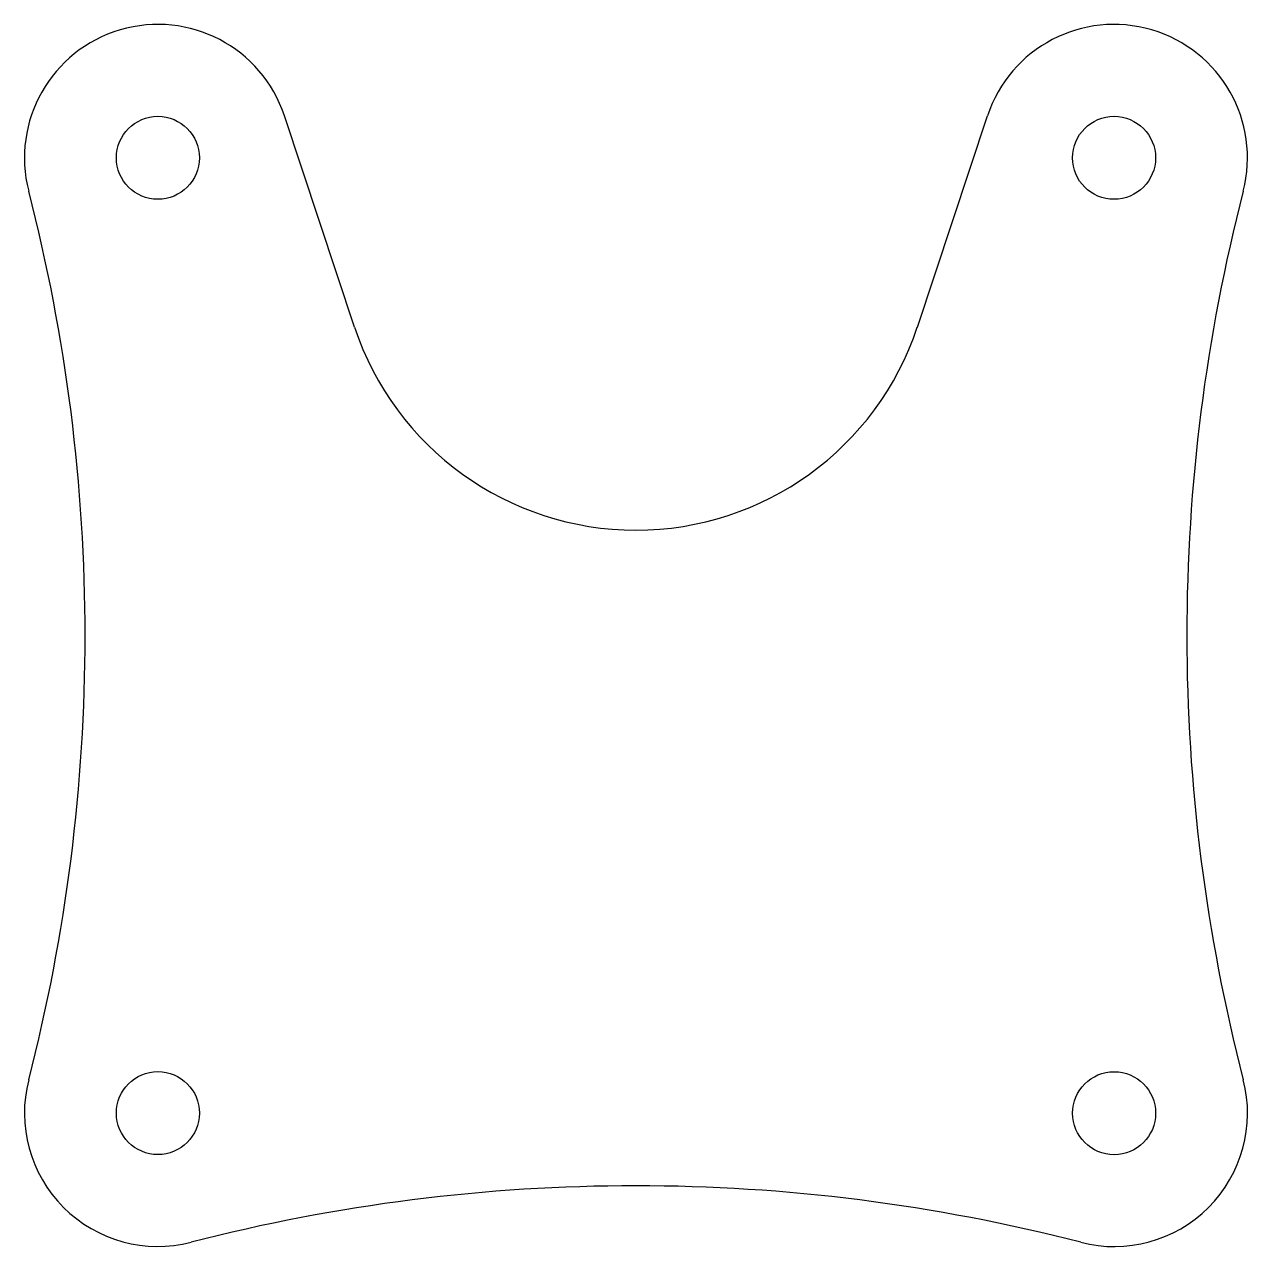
# Model space of a CAD drawing. Header units: millimetres. Extents: x -20.6 to 20.6, y -20.6 to 20.6.
import ezdxf

# ---------------------------------------------------------------- set-up
doc = ezdxf.new("R2010")
doc.units = ezdxf.units.MM
doc.layers.get('0').update_dxf_attribs({"lineweight": 25, "true_color": 0xffffff})

msp = doc.modelspace()

# ---------------------------------------------------------------- linework, layer by layer
for p, q in [((-9.501, 10.406), (-11.866, 17.534)), ((9.482, 10.406), (11.846, 17.534))]:
    msp.add_line(p, q)
for centre in [(-16.137, 16.117), (16.117, 16.117), (-16.137, -16.117), (16.12, -16.12)]:
    msp.add_circle(centre, 1.4)
for centre, radius, start, end in [((-16.137, 16.117), 4.5, 18.3516, 194.4704), ((16.117, 16.117), 4.5, 345.5332, 161.6484), ((-78.591, 0), 60, 345.52957, 14.47043), ((78.572, 0.004), 60, 165.53316, 194.47651), ((-0.01, 13.554), 10, 198.3516, 341.6484), ((-16.137, -16.117), 4.5, 165.5296, 284.4758), ((16.12, -16.12), 4.5, 255.5145, 14.4765), ((-0.014, -78.57), 60, 75.5145, 104.47583)]:
    msp.add_arc(centre, radius, start, end)

doc.saveas('drawing.dxf')
